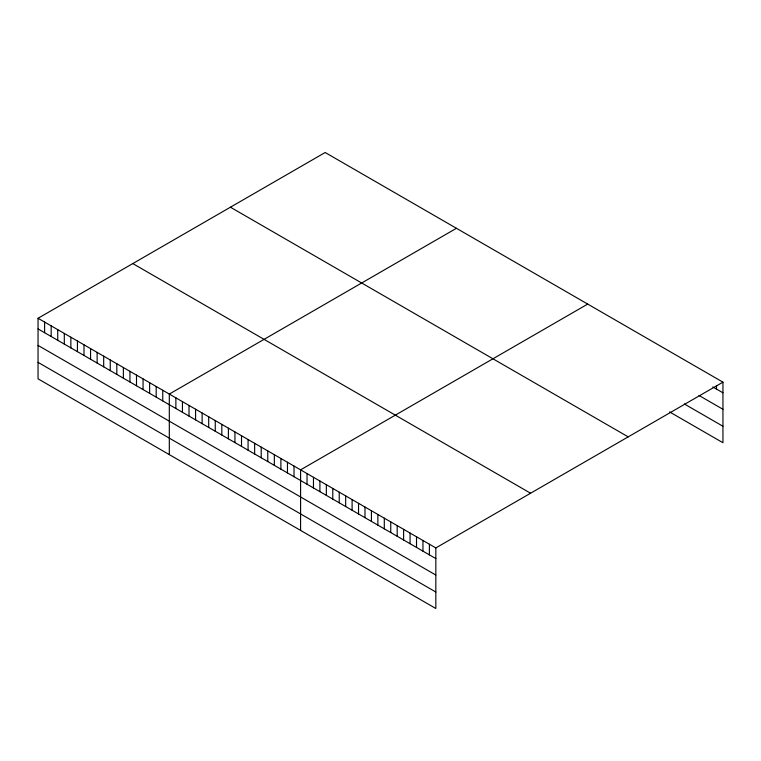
<?xml version="1.0" encoding="UTF-8"?>
<svg xmlns="http://www.w3.org/2000/svg" width="761" height="761" viewBox="0 0 761 761"><rect width="100%" height="100%" fill="white"/><g stroke="black" fill="none" stroke-linecap="round" stroke-linejoin="round"><path stroke-width="1.14" d="M38.05 318.279L435.834 547.93L435.834 608.496L38.05 378.835L38.05 318.279L325.166 152.504L722.95 382.165L722.95 442.721L669.585 411.92M456.438 228.29L169.313 394.065L169.313 454.621M587.701 304.086L300.585 469.851L300.585 530.407M435.834 547.93L722.95 382.165M712.829 386.969L722.95 392.809M699.026 395.473L722.95 409.285M684.31 403.948L722.95 426.255M230.421 207.211L628.196 436.871M132.804 263.572L530.579 493.233M38.05 328.923L435.834 558.584M38.05 345.399L435.834 575.05M38.05 362.36L435.834 592.02M716.51 385.542L716.51 389.099M429.394 544.21L429.394 554.864M422.954 540.491L422.954 551.145M416.514 536.781L416.514 547.425M410.065 533.061L410.065 543.706M403.625 529.342L403.625 539.987M397.185 525.623L397.185 536.267M390.745 521.903L390.745 532.557M384.305 518.184L384.305 528.838M377.865 514.465L377.865 525.119M371.425 510.745L371.425 521.399M364.985 507.035L364.985 517.68M358.545 503.316L358.545 513.96M352.105 499.597L352.105 510.241M345.665 495.877L345.665 506.522M339.225 492.158L339.225 502.802M332.785 488.438L332.785 499.092M326.345 484.719L326.345 495.373M319.905 481L319.905 491.654M313.465 477.29L313.465 487.934M307.025 473.57L307.025 484.215M294.022 466.055L294.022 476.709M287.458 462.269L287.458 472.914M280.895 458.483L280.895 469.128M274.331 454.688L274.331 465.342M267.767 450.902L267.767 461.546M261.204 447.116L261.204 457.761M254.64 443.321L254.64 453.975M248.076 439.535L248.076 450.179M241.513 435.749L241.513 446.393M234.949 431.953L234.949 442.607M228.386 428.167L228.386 438.812M221.822 424.381L221.822 435.026M215.258 420.586L215.258 431.24M208.695 416.8L208.695 427.444M202.131 413.004L202.131 423.658M195.567 409.218L195.567 419.872M189.004 405.432L189.004 416.077M182.44 401.637L182.44 412.291M175.877 397.851L175.877 408.495M162.759 390.269L162.759 400.923M156.195 386.483L156.195 397.128M149.632 382.697L149.632 393.342M143.068 378.902L143.068 389.556M136.504 375.116L136.504 385.76M129.941 371.33L129.941 381.974M123.377 367.534L123.377 378.188M116.814 363.748L116.814 374.393M110.25 359.963L110.25 370.607M103.686 356.167L103.686 366.821M97.123 352.381L97.123 363.026M90.559 348.586L90.559 359.24M83.995 344.8L83.995 355.454M77.432 341.014L77.432 351.658M70.868 337.218L70.868 347.872M64.304 333.432L64.304 344.077M57.741 329.646L57.741 340.291M51.177 325.851L51.177 336.505M44.614 322.065L44.614 332.709"/></g></svg>
